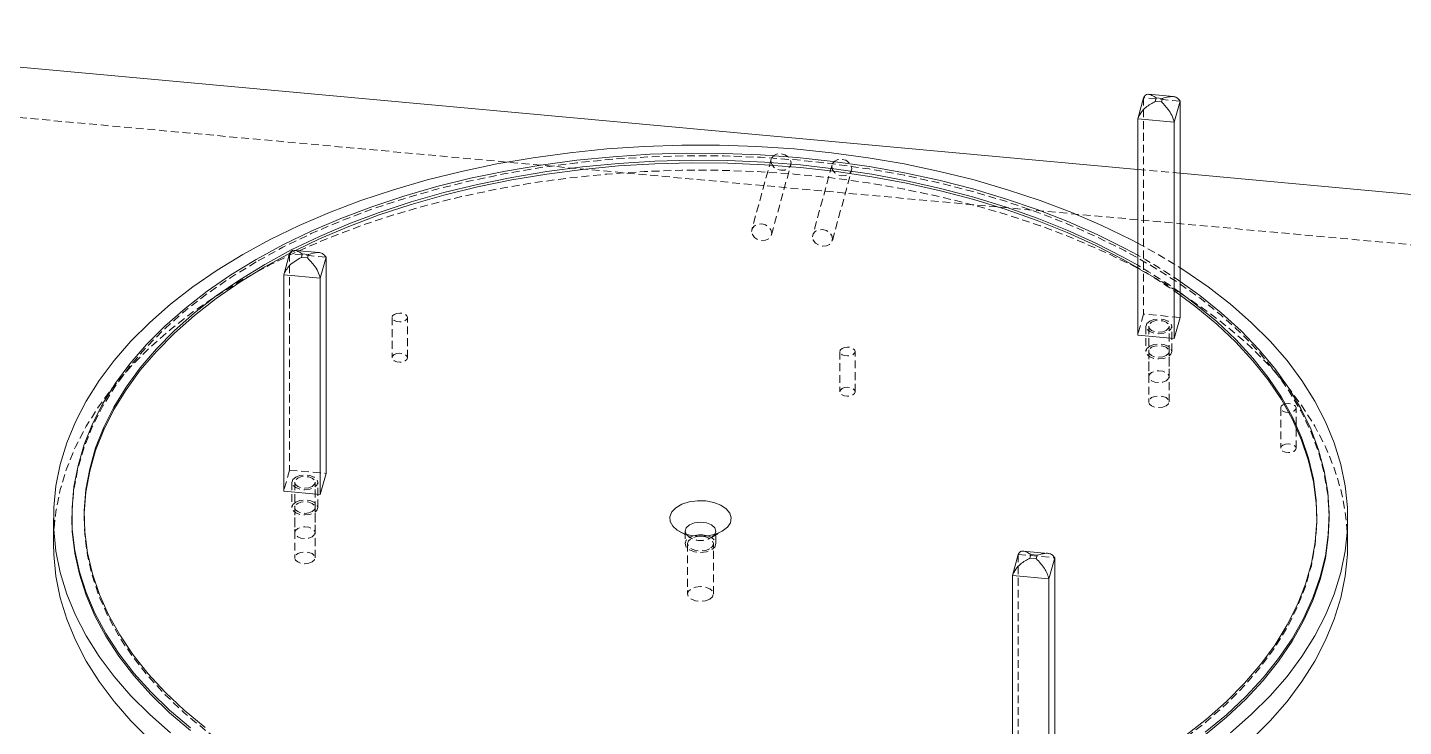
# Model space of a CAD drawing. Header units: millimetres. Extents: x 1529 to 6255, y 1713 to 5797.
# Drawn here: x 5126.3 to 5349.6, y 5276.9 to 5390.3 of the extents above; entities that cross this region are included whole.
import ezdxf

# ---------------------------------------------------------------- set-up
doc = ezdxf.new("R2010")
doc.units = ezdxf.units.MM
doc.linetypes.add('HIDDEN', pattern=[1.905, 1.27, -0.635])

msp = doc.modelspace()

# ---------------------------------------------------------------- linework, layer by layer
at = {"color": 7, "linetype": 'Continuous', "lineweight": 15}
for p, q in [((5054.521, 5390.301), (5306.436, 5367.267)), ((5307.375, 5378.905), (5306.436, 5375.484)), ((5312.22, 5379.089), (5308.16, 5379.46)), ((5309.453, 5378.886), (5309.297, 5378.316)), ((5310.441, 5378.796), (5309.453, 5378.886)), ((5310.284, 5378.226), (5310.441, 5378.796)), ((5309.297, 5378.316), (5310.284, 5378.226)), ((5312.362, 5374.942), (5313.301, 5378.363)), ((5313.301, 5378.363), (5313.301, 5343.251)), ((5306.436, 5375.484), (5312.362, 5374.942)), ((5306.436, 5340.372), (5306.436, 5375.484)), ((5312.362, 5339.83), (5312.362, 5374.942)), ((5313.301, 5366.64), (5452.461, 5353.916)), ((5173.652, 5353.767), (5169.593, 5354.138)), ((5168.807, 5353.583), (5167.869, 5350.162)), ((5170.885, 5353.565), (5170.729, 5352.995)), ((5171.717, 5352.904), (5170.729, 5352.995)), ((5171.873, 5353.474), (5170.885, 5353.565)), ((5171.873, 5353.474), (5171.717, 5352.904)), ((5173.795, 5349.62), (5174.733, 5353.041)), ((5174.733, 5317.93), (5174.733, 5353.041)), ((5167.869, 5350.162), (5173.795, 5349.62)), ((5167.869, 5350.162), (5167.869, 5315.051)), ((5173.795, 5314.509), (5173.795, 5349.62)), ((5313.301, 5343.251), (5312.362, 5339.83)), ((5306.436, 5340.372), (5312.362, 5339.83)), ((5173.795, 5314.509), (5174.733, 5317.93)), ((5167.869, 5315.051), (5173.795, 5314.509)), ((5130.501, 5310.62), (5130.501, 5306.537)), ((5133.501, 5311.028), (5133.501, 5310.62)), ((5337.501, 5310.62), (5337.501, 5311.028)), ((5340.501, 5306.537), (5340.501, 5310.62)), ((5286.1, 5301.36), (5287.038, 5304.781)), ((5291.883, 5304.965), (5287.824, 5305.337)), ((5289.117, 5304.763), (5288.96, 5304.193)), ((5289.117, 5304.763), (5290.104, 5304.673)), ((5288.96, 5304.193), (5289.948, 5304.103)), ((5289.948, 5304.103), (5290.104, 5304.673)), ((5292.965, 5304.239), (5292.026, 5300.818)), ((5292.965, 5269.128), (5292.965, 5304.239)), ((5292.026, 5300.818), (5286.1, 5301.36)), ((5286.1, 5301.36), (5286.1, 5266.249)), ((5292.026, 5265.707), (5292.026, 5300.818))]:
    msp.add_line(p, q, dxfattribs=at)
at = {"color": 7, "linetype": 'HIDDEN', "lineweight": 0}
for p, q in [((5452.461, 5345.75), (5054.521, 5382.135)), ((5313.301, 5378.363), (5307.375, 5378.905)), ((5307.375, 5378.905), (5307.375, 5343.793)), ((5246.961, 5368.914), (5243.832, 5357.51)), ((5247.015, 5356.637), (5250.143, 5368.04)), ((5256.838, 5368.011), (5253.709, 5356.607)), ((5306.436, 5367.267), (5313.301, 5366.64)), ((5256.892, 5355.734), (5260.02, 5367.137)), ((5169.874, 5354.178), (5169.554, 5354.017)), ((5174.733, 5353.041), (5168.807, 5353.583)), ((5168.807, 5353.583), (5168.807, 5318.472)), ((5185.443, 5343.24), (5185.443, 5336.708)), ((5187.943, 5336.708), (5187.943, 5343.24)), ((5307.375, 5343.793), (5306.436, 5340.372)), ((5313.301, 5343.251), (5307.375, 5343.793)), ((5307.769, 5341.812), (5307.769, 5337.729)), ((5308.219, 5341.812), (5308.219, 5333.646)), ((5311.519, 5333.646), (5311.519, 5341.812)), ((5311.969, 5337.729), (5311.969, 5341.812)), ((5258.096, 5337.718), (5258.096, 5331.186)), ((5260.596, 5331.186), (5260.596, 5337.718)), ((5308.219, 5337.729), (5308.219, 5329.564)), ((5311.519, 5329.564), (5311.519, 5337.729)), ((5329.64, 5328.562), (5329.64, 5322.03)), ((5332.14, 5322.03), (5332.14, 5328.562)), ((5168.807, 5318.472), (5167.869, 5315.051)), ((5168.807, 5318.472), (5174.733, 5317.93)), ((5169.201, 5316.49), (5169.201, 5312.407)), ((5169.651, 5316.49), (5169.651, 5308.325)), ((5172.951, 5308.325), (5172.951, 5316.49)), ((5173.401, 5312.407), (5173.401, 5316.49)), ((5169.651, 5312.407), (5169.651, 5304.242)), ((5172.951, 5304.242), (5172.951, 5312.407)), ((5135.501, 5311.028), (5135.501, 5310.62)), ((5335.501, 5310.62), (5335.501, 5311.028)), ((5231.965, 5308.579), (5233.733, 5307.558)), ((5233.001, 5308.579), (5233.001, 5306.537)), ((5233.733, 5307.558), (5234.333, 5307.814)), ((5237.269, 5307.558), (5239.037, 5308.579)), ((5238.001, 5306.537), (5238.001, 5308.579)), ((5233.401, 5306.537), (5233.401, 5298.372)), ((5237.601, 5298.372), (5237.601, 5306.537)), ((5287.038, 5304.781), (5292.965, 5304.239)), ((5287.038, 5304.781), (5287.038, 5269.67))]:
    msp.add_line(p, q, dxfattribs=at)
at = {"color": 7, "linetype": 'Continuous', "lineweight": 15, "flags": 128}
for points in [[(5161.254, 5353.482), (5165.697, 5355.901), (5170.376, 5358.168), (5175.275, 5360.273), (5180.378, 5362.211), (5185.668, 5363.974), (5191.126, 5365.556), (5196.734, 5366.953), (5202.473, 5368.159), (5208.325, 5369.17), (5214.268, 5369.983), (5220.283, 5370.595), (5226.349, 5371.005), (5232.447, 5371.21), (5238.555, 5371.21), (5244.652, 5371.005), (5250.719, 5370.595), (5256.734, 5369.983), (5262.677, 5369.17), (5268.528, 5368.159), (5274.267, 5366.953), (5279.876, 5365.556), (5285.334, 5363.974), (5290.623, 5362.211), (5295.726, 5360.273), (5300.625, 5358.168), (5305.304, 5355.901), (5306.436, 5355.311)], [(5306.436, 5353.341), (5304.38, 5354.458), (5299.846, 5356.717), (5295.091, 5358.818), (5290.13, 5360.755), (5284.98, 5362.52), (5279.66, 5364.107), (5274.188, 5365.512), (5268.583, 5366.729), (5262.863, 5367.753), (5257.049, 5368.583), (5251.161, 5369.214), (5245.219, 5369.644), (5239.243, 5369.872), (5233.255, 5369.897), (5227.274, 5369.72), (5221.322, 5369.34), (5215.418, 5368.759), (5209.584, 5367.979), (5203.839, 5367.003), (5198.203, 5365.834), (5192.695, 5364.476), (5187.336, 5362.933), (5182.142, 5361.212), (5177.132, 5359.318), (5172.324, 5357.257), (5167.733, 5355.037), (5163.376, 5352.665)], [(5164.79, 5351.849), (5169.103, 5354.195), (5173.65, 5356.39), (5178.413, 5358.426), (5183.377, 5360.295), (5188.524, 5361.991), (5193.837, 5363.508), (5199.295, 5364.841), (5204.881, 5365.984), (5210.574, 5366.935), (5216.355, 5367.689), (5222.203, 5368.245), (5228.098, 5368.599), (5234.019, 5368.751), (5239.945, 5368.7), (5245.855, 5368.447), (5251.729, 5367.992), (5257.546, 5367.337), (5263.286, 5366.484), (5268.928, 5365.436), (5274.453, 5364.198), (5279.84, 5362.772), (5285.072, 5361.165), (5290.13, 5359.382), (5294.996, 5357.428), (5299.653, 5355.312), (5304.085, 5353.041), (5306.436, 5351.719)], [(5306.436, 5351.31), (5304.085, 5352.632), (5299.653, 5354.904), (5294.996, 5357.02), (5290.13, 5358.973), (5285.072, 5360.757), (5279.84, 5362.364), (5274.453, 5363.789), (5268.928, 5365.028), (5263.286, 5366.076), (5257.546, 5366.929), (5251.729, 5367.584), (5245.855, 5368.039), (5239.945, 5368.292), (5234.019, 5368.343), (5228.098, 5368.191), (5222.203, 5367.836), (5216.355, 5367.281), (5210.574, 5366.527), (5204.881, 5365.576), (5199.295, 5364.432), (5193.837, 5363.1), (5188.524, 5361.583), (5183.377, 5359.887), (5178.413, 5358.018), (5173.65, 5355.982), (5169.874, 5354.178)], [(5169.554, 5354.017), (5169.103, 5353.787), (5164.79, 5351.441)], [(5149.49, 5275.853), (5146.133, 5278.799), (5143.08, 5281.852), (5140.338, 5285.003), (5137.919, 5288.241), (5135.83, 5291.554), (5134.078, 5294.932), (5132.67, 5298.363), (5131.609, 5301.835), (5130.9, 5305.337), (5130.545, 5308.857), (5130.545, 5312.383), (5130.9, 5315.903), (5131.609, 5319.405), (5132.67, 5322.878), (5134.078, 5326.308), (5135.83, 5329.686), (5137.919, 5333), (5140.338, 5336.237), (5143.08, 5339.388), (5146.133, 5342.442), (5149.49, 5345.388), (5153.137, 5348.216), (5157.063, 5350.917), (5161.254, 5353.482), (5161.254, 5353.482)], [(5163.376, 5352.665), (5159.267, 5350.15), (5155.422, 5347.5), (5151.852, 5344.724), (5148.571, 5341.832), (5145.589, 5338.833), (5142.917, 5335.739), (5140.565, 5332.56), (5138.539, 5329.307), (5136.848, 5325.99), (5135.497, 5322.622), (5134.491, 5319.214), (5133.833, 5315.778), (5133.525, 5312.325), (5133.569, 5308.868), (5133.965, 5305.418), (5134.71, 5301.988), (5135.803, 5298.589), (5137.239, 5295.232), (5139.015, 5291.931), (5141.122, 5288.695), (5143.556, 5285.536), (5146.306, 5282.464), (5149.363, 5279.492), (5152.718, 5276.628)], [(5155.125, 5276.682), (5151.741, 5279.491), (5148.652, 5282.411), (5145.868, 5285.432), (5143.399, 5288.542), (5141.253, 5291.731), (5139.438, 5294.988), (5137.961, 5298.302), (5136.826, 5301.66), (5136.038, 5305.051), (5135.599, 5308.463), (5135.512, 5311.884), (5135.775, 5315.302), (5136.389, 5318.705), (5137.351, 5322.081), (5138.657, 5325.418), (5140.304, 5328.705), (5142.285, 5331.929), (5144.594, 5335.081), (5147.221, 5338.147), (5150.159, 5341.119), (5153.397, 5343.984), (5156.923, 5346.734), (5160.725, 5349.359), (5164.79, 5351.849)], [(5164.79, 5351.441), (5160.725, 5348.951), (5156.923, 5346.326), (5153.397, 5343.576), (5150.159, 5340.71), (5147.221, 5337.739), (5144.594, 5334.672), (5142.285, 5331.521), (5140.304, 5328.296), (5138.657, 5325.01), (5137.351, 5321.673), (5136.389, 5318.297), (5135.775, 5314.894), (5135.512, 5311.476), (5135.501, 5310.824)], [(5313.301, 5351.326), (5313.938, 5350.917), (5317.864, 5348.216), (5321.512, 5345.388), (5324.868, 5342.442), (5327.922, 5339.388), (5330.663, 5336.237), (5333.082, 5333), (5335.171, 5329.686), (5336.923, 5326.308), (5338.331, 5322.878), (5339.392, 5319.405), (5340.101, 5315.903), (5340.456, 5312.383), (5340.456, 5308.857), (5340.101, 5305.337), (5339.392, 5301.835), (5338.331, 5298.363), (5336.923, 5294.932), (5335.171, 5291.554), (5333.082, 5288.241), (5330.663, 5285.003), (5327.922, 5281.852), (5324.868, 5278.799), (5321.512, 5275.853)], [(5317.4, 5275.93), (5320.827, 5278.765), (5323.96, 5281.712), (5326.788, 5284.759), (5329.301, 5287.897), (5331.491, 5291.115), (5333.35, 5294.401), (5334.871, 5297.745), (5336.051, 5301.135), (5336.883, 5304.558), (5337.366, 5308.004), (5337.498, 5311.461), (5337.278, 5314.916), (5336.708, 5318.357), (5335.788, 5321.773), (5334.523, 5325.152), (5332.916, 5328.483), (5330.974, 5331.753), (5328.703, 5334.952), (5326.11, 5338.069), (5323.205, 5341.092), (5319.997, 5344.011), (5316.499, 5346.817), (5313.301, 5349.108)], [(5313.301, 5347.297), (5315.877, 5345.374), (5319.26, 5342.565), (5322.349, 5339.645), (5325.133, 5336.625), (5327.603, 5333.515), (5329.748, 5330.326), (5331.563, 5327.069), (5333.04, 5323.755), (5334.175, 5320.397), (5334.963, 5317.006), (5335.402, 5313.594), (5335.49, 5310.173), (5335.226, 5306.755), (5334.613, 5303.352), (5333.651, 5299.976), (5332.344, 5296.639), (5330.698, 5293.352), (5328.716, 5290.127), (5326.408, 5286.976), (5323.78, 5283.91), (5320.842, 5280.938), (5317.604, 5278.072), (5314.078, 5275.322)], [(5335.5, 5310.824), (5335.402, 5313.186), (5334.963, 5316.598), (5334.175, 5319.989), (5333.04, 5323.347), (5331.563, 5326.66), (5329.748, 5329.917), (5327.603, 5333.107), (5325.133, 5336.217), (5322.349, 5339.237), (5319.26, 5342.157), (5315.877, 5344.966), (5313.301, 5346.889)], [(5239.036, 5308.579), (5237.951, 5308.104), (5236.685, 5307.816), (5235.33, 5307.735), (5233.988, 5307.869), (5232.758, 5308.207), (5231.732, 5308.723), (5230.985, 5309.38), (5230.573, 5310.13), (5230.527, 5310.915), (5230.849, 5311.679), (5231.517, 5312.364), (5232.48, 5312.92), (5233.666, 5313.305), (5234.989, 5313.491), (5236.35, 5313.465), (5237.648, 5313.227), (5238.787, 5312.796), (5239.682, 5312.203), (5240.266, 5311.493), (5240.498, 5310.719), (5240.359, 5309.937), (5239.859, 5309.205), (5239.036, 5308.579)], [(5133.501, 5310.62), (5133.569, 5308.46), (5133.965, 5305.01), (5134.71, 5301.58), (5135.803, 5298.18), (5137.239, 5294.824), (5139.015, 5291.522), (5141.122, 5288.286), (5143.556, 5285.127), (5146.306, 5282.056), (5149.363, 5279.083), (5152.718, 5276.219)], [(5233.162, 5308.069), (5233.001, 5308.579), (5233.191, 5309.131), (5233.733, 5309.599), (5234.544, 5309.912), (5235.501, 5310.022), (5236.457, 5309.912), (5237.268, 5309.599), (5237.81, 5309.131), (5238.001, 5308.579), (5237.84, 5308.069)], [(5317.4, 5275.522), (5320.827, 5278.357), (5323.96, 5281.303), (5326.788, 5284.351), (5329.301, 5287.489), (5331.491, 5290.707), (5333.35, 5293.993), (5334.871, 5297.337), (5336.051, 5300.726), (5336.883, 5304.15), (5337.366, 5307.596), (5337.501, 5310.62)], [(5235.215, 5307.738), (5235.501, 5307.75), (5235.787, 5307.738)], [(5130.501, 5306.537), (5130.545, 5304.774), (5130.9, 5301.254), (5131.609, 5297.752), (5132.67, 5294.28), (5134.078, 5290.849), (5135.83, 5287.471), (5137.919, 5284.158), (5140.338, 5280.92), (5143.08, 5277.769), (5146.133, 5274.716)], [(5324.868, 5274.716), (5327.922, 5277.769), (5330.663, 5280.92), (5333.082, 5284.158), (5335.171, 5287.471), (5336.923, 5290.849), (5338.331, 5294.28), (5339.392, 5297.752), (5340.101, 5301.254), (5340.456, 5304.774), (5340.501, 5306.537)]]:
    msp.add_lwpolyline(points, dxfattribs=at)
at = {"color": 7, "linetype": 'HIDDEN', "lineweight": 0, "flags": 128}
for points in [[(5246.923, 5368.626), (5247.047, 5368.099), (5247.4, 5367.63), (5247.929, 5367.289), (5248.552, 5367.13), (5249.176, 5367.175), (5249.705, 5367.419), (5250.058, 5367.824), (5250.182, 5368.328), (5250.058, 5368.855), (5249.705, 5369.324), (5249.176, 5369.665), (5248.552, 5369.824), (5247.929, 5369.779), (5247.4, 5369.535), (5247.047, 5369.13), (5246.923, 5368.626)], [(5337.501, 5310.62), (5337.498, 5311.052), (5337.278, 5314.507), (5336.708, 5317.949), (5335.788, 5321.365), (5334.523, 5324.744), (5332.916, 5328.075), (5330.974, 5331.345), (5328.703, 5334.544), (5326.11, 5337.66), (5323.205, 5340.683), (5319.997, 5343.603), (5316.499, 5346.409), (5312.721, 5349.091), (5308.677, 5351.641), (5304.38, 5354.05), (5299.846, 5356.308), (5295.091, 5358.41), (5290.13, 5360.346), (5284.98, 5362.111), (5279.66, 5363.699), (5274.188, 5365.104), (5268.583, 5366.32), (5262.863, 5367.345), (5257.049, 5368.174), (5251.161, 5368.805), (5245.219, 5369.236), (5239.243, 5369.464), (5233.255, 5369.489), (5227.274, 5369.312), (5221.322, 5368.932), (5215.418, 5368.351), (5209.584, 5367.571), (5203.839, 5366.595), (5198.203, 5365.426), (5192.695, 5364.067), (5187.336, 5362.525), (5182.142, 5360.804), (5177.132, 5358.91), (5172.324, 5356.849), (5167.733, 5354.629), (5163.376, 5352.257)], [(5256.799, 5367.723), (5256.923, 5367.196), (5257.277, 5366.727), (5257.805, 5366.386), (5258.429, 5366.227), (5259.053, 5366.272), (5259.581, 5366.516), (5259.935, 5366.921), (5260.059, 5367.425), (5259.935, 5367.952), (5259.581, 5368.421), (5259.053, 5368.762), (5258.429, 5368.921), (5257.805, 5368.876), (5257.277, 5368.632), (5256.923, 5368.227), (5256.799, 5367.723)], [(5340.501, 5306.537), (5340.456, 5308.3), (5340.101, 5311.82), (5339.392, 5315.323), (5338.331, 5318.795), (5336.923, 5322.226), (5335.171, 5325.604), (5333.082, 5328.917), (5330.663, 5332.155), (5327.922, 5335.305), (5324.868, 5338.359), (5321.512, 5341.305), (5317.864, 5344.133), (5313.938, 5346.834), (5309.747, 5349.399), (5305.304, 5351.819), (5300.625, 5354.085), (5295.726, 5356.19), (5290.623, 5358.128), (5285.334, 5359.891), (5279.876, 5361.473), (5274.267, 5362.87), (5268.528, 5364.076), (5262.677, 5365.087), (5256.734, 5365.9), (5250.719, 5366.513), (5244.652, 5366.922), (5238.555, 5367.127), (5232.447, 5367.127), (5226.349, 5366.922), (5220.283, 5366.513), (5214.268, 5365.9), (5208.325, 5365.087), (5202.473, 5364.076), (5196.734, 5362.87), (5191.126, 5361.473), (5185.668, 5359.891), (5180.378, 5358.128), (5175.275, 5356.19), (5170.376, 5354.085), (5165.697, 5351.819), (5161.254, 5349.399)], [(5243.794, 5357.222), (5243.918, 5357.727), (5244.271, 5358.131), (5244.8, 5358.375), (5245.424, 5358.421), (5246.047, 5358.261), (5246.576, 5357.921), (5246.929, 5357.451), (5247.053, 5356.924), (5246.929, 5356.42), (5246.576, 5356.015), (5246.047, 5355.772), (5245.424, 5355.726), (5244.8, 5355.886), (5244.271, 5356.226), (5243.918, 5356.696), (5243.794, 5357.222)], [(5253.671, 5356.319), (5253.795, 5356.824), (5254.148, 5357.228), (5254.677, 5357.472), (5255.3, 5357.518), (5255.924, 5357.358), (5256.453, 5357.018), (5256.806, 5356.548), (5256.93, 5356.021), (5256.806, 5355.517), (5256.453, 5355.112), (5255.924, 5354.869), (5255.3, 5354.823), (5254.677, 5354.983), (5254.148, 5355.323), (5253.795, 5355.792), (5253.671, 5356.319)], [(5306.436, 5355.311), (5309.747, 5353.482), (5313.301, 5351.326)], [(5163.376, 5352.257), (5159.267, 5349.742), (5155.422, 5347.091), (5151.852, 5344.316), (5148.571, 5341.423), (5145.589, 5338.425), (5142.917, 5335.331), (5140.565, 5332.152), (5138.539, 5328.898), (5136.848, 5325.582), (5135.497, 5322.214), (5134.491, 5318.806), (5133.833, 5315.369), (5133.525, 5311.917), (5133.501, 5310.62)], [(5161.254, 5349.399), (5157.063, 5346.834), (5153.137, 5344.133), (5149.49, 5341.305), (5146.133, 5338.359), (5143.08, 5335.305), (5140.338, 5332.155), (5137.919, 5328.917), (5135.83, 5325.604), (5134.078, 5322.226), (5132.67, 5318.795), (5131.609, 5315.322), (5130.9, 5311.82), (5130.545, 5308.3), (5130.501, 5306.537)], [(5185.809, 5343.75), (5186.214, 5343.907), (5186.693, 5343.962), (5187.171, 5343.907), (5187.577, 5343.75), (5187.847, 5343.516), (5187.943, 5343.24), (5187.847, 5342.964), (5187.577, 5342.73), (5187.171, 5342.573), (5186.693, 5342.519), (5186.214, 5342.573), (5185.809, 5342.73), (5185.538, 5342.964), (5185.443, 5343.24), (5185.538, 5343.516), (5185.809, 5343.75)], [(5308.384, 5342.669), (5309.065, 5342.932), (5309.869, 5343.024), (5310.672, 5342.932), (5311.354, 5342.669), (5311.809, 5342.276), (5311.969, 5341.812), (5311.809, 5341.348), (5311.354, 5340.955), (5310.672, 5340.692), (5309.869, 5340.6), (5309.065, 5340.692), (5308.384, 5340.955), (5307.929, 5341.348), (5307.769, 5341.812), (5307.929, 5342.276), (5308.384, 5342.669)], [(5311.035, 5341.138), (5310.5, 5340.932), (5309.869, 5340.859), (5309.237, 5340.932), (5308.702, 5341.138), (5308.344, 5341.447), (5308.219, 5341.812), (5308.344, 5342.176), (5308.702, 5342.485), (5309.237, 5342.692), (5309.869, 5342.764), (5310.5, 5342.692), (5311.035, 5342.485), (5311.393, 5342.176), (5311.519, 5341.812), (5311.393, 5341.447), (5311.035, 5341.138)], [(5258.462, 5338.229), (5258.868, 5338.385), (5259.346, 5338.44), (5259.825, 5338.385), (5260.23, 5338.229), (5260.501, 5337.994), (5260.596, 5337.718), (5260.501, 5337.442), (5260.23, 5337.208), (5259.825, 5337.052), (5259.346, 5336.997), (5258.868, 5337.052), (5258.462, 5337.208), (5258.191, 5337.442), (5258.096, 5337.718), (5258.191, 5337.994), (5258.462, 5338.229)], [(5308.384, 5338.586), (5309.065, 5338.849), (5309.869, 5338.941), (5310.672, 5338.849), (5311.354, 5338.586), (5311.809, 5338.193), (5311.969, 5337.729), (5311.809, 5337.265), (5311.354, 5336.872), (5310.672, 5336.609), (5309.869, 5336.517), (5309.065, 5336.609), (5308.384, 5336.872), (5307.929, 5337.265), (5307.769, 5337.729), (5307.929, 5338.193), (5308.384, 5338.586)], [(5311.035, 5337.056), (5310.5, 5336.849), (5309.869, 5336.777), (5309.237, 5336.849), (5308.702, 5337.056), (5308.344, 5337.365), (5308.219, 5337.729), (5308.344, 5338.094), (5308.702, 5338.403), (5309.237, 5338.609), (5309.869, 5338.682), (5310.5, 5338.609), (5311.035, 5338.403), (5311.393, 5338.094), (5311.519, 5337.729), (5311.393, 5337.365), (5311.035, 5337.056)], [(5185.809, 5337.218), (5186.214, 5337.374), (5186.693, 5337.429), (5187.171, 5337.374), (5187.577, 5337.218), (5187.847, 5336.984), (5187.943, 5336.708), (5187.847, 5336.432), (5187.577, 5336.198), (5187.171, 5336.041), (5186.693, 5335.986), (5186.214, 5336.041), (5185.809, 5336.198), (5185.538, 5336.432), (5185.443, 5336.708), (5185.538, 5336.984), (5185.809, 5337.218)], [(5311.035, 5332.973), (5311.393, 5333.282), (5311.519, 5333.646), (5311.393, 5334.011), (5311.035, 5334.32), (5310.5, 5334.526), (5309.869, 5334.599), (5309.237, 5334.526), (5308.702, 5334.32), (5308.344, 5334.011), (5308.219, 5333.646), (5308.344, 5333.282), (5308.702, 5332.973), (5309.237, 5332.766), (5309.869, 5332.694), (5310.5, 5332.766), (5311.035, 5332.973)], [(5258.462, 5331.696), (5258.868, 5331.853), (5259.346, 5331.908), (5259.825, 5331.853), (5260.23, 5331.696), (5260.501, 5331.462), (5260.596, 5331.186), (5260.501, 5330.91), (5260.23, 5330.676), (5259.825, 5330.519), (5259.346, 5330.464), (5258.868, 5330.519), (5258.462, 5330.676), (5258.191, 5330.91), (5258.096, 5331.186), (5258.191, 5331.462), (5258.462, 5331.696)], [(5311.035, 5328.89), (5310.5, 5328.684), (5309.869, 5328.611), (5309.237, 5328.684), (5308.702, 5328.89), (5308.344, 5329.199), (5308.219, 5329.564), (5308.344, 5329.928), (5308.702, 5330.237), (5309.237, 5330.444), (5309.869, 5330.516), (5310.5, 5330.444), (5311.035, 5330.237), (5311.393, 5329.928), (5311.519, 5329.564), (5311.393, 5329.199), (5311.035, 5328.89)], [(5330.006, 5329.072), (5330.411, 5329.229), (5330.89, 5329.284), (5331.368, 5329.229), (5331.774, 5329.072), (5332.045, 5328.838), (5332.14, 5328.562), (5332.045, 5328.286), (5331.774, 5328.052), (5331.368, 5327.895), (5330.89, 5327.84), (5330.411, 5327.895), (5330.006, 5328.052), (5329.735, 5328.286), (5329.64, 5328.562), (5329.735, 5328.838), (5330.006, 5329.072)], [(5330.006, 5322.54), (5330.411, 5322.696), (5330.89, 5322.751), (5331.368, 5322.696), (5331.774, 5322.54), (5332.045, 5322.306), (5332.14, 5322.03), (5332.045, 5321.754), (5331.774, 5321.519), (5331.368, 5321.363), (5330.89, 5321.308), (5330.411, 5321.363), (5330.006, 5321.519), (5329.735, 5321.754), (5329.64, 5322.03), (5329.735, 5322.306), (5330.006, 5322.54)], [(5169.816, 5317.347), (5170.497, 5317.61), (5171.301, 5317.702), (5172.105, 5317.61), (5172.786, 5317.347), (5173.241, 5316.954), (5173.401, 5316.49), (5173.241, 5316.026), (5172.786, 5315.633), (5172.105, 5315.37), (5171.301, 5315.278), (5170.497, 5315.37), (5169.816, 5315.633), (5169.361, 5316.026), (5169.201, 5316.49), (5169.361, 5316.954), (5169.816, 5317.347)], [(5172.468, 5315.817), (5171.932, 5315.61), (5171.301, 5315.538), (5170.67, 5315.61), (5170.134, 5315.817), (5169.777, 5316.126), (5169.651, 5316.49), (5169.777, 5316.855), (5170.134, 5317.164), (5170.67, 5317.37), (5171.301, 5317.443), (5171.932, 5317.37), (5172.468, 5317.164), (5172.825, 5316.855), (5172.951, 5316.49), (5172.825, 5316.126), (5172.468, 5315.817)], [(5169.816, 5313.265), (5170.497, 5313.527), (5171.301, 5313.62), (5172.105, 5313.527), (5172.786, 5313.265), (5173.241, 5312.871), (5173.401, 5312.407), (5173.241, 5311.943), (5172.786, 5311.55), (5172.105, 5311.287), (5171.301, 5311.195), (5170.497, 5311.287), (5169.816, 5311.55), (5169.361, 5311.943), (5169.201, 5312.407), (5169.361, 5312.871), (5169.816, 5313.265)], [(5172.468, 5311.734), (5171.932, 5311.527), (5171.301, 5311.455), (5170.67, 5311.527), (5170.134, 5311.734), (5169.777, 5312.043), (5169.651, 5312.407), (5169.777, 5312.772), (5170.134, 5313.081), (5170.67, 5313.287), (5171.301, 5313.36), (5171.932, 5313.287), (5172.468, 5313.081), (5172.825, 5312.772), (5172.951, 5312.407), (5172.825, 5312.043), (5172.468, 5311.734)], [(5135.501, 5310.824), (5135.599, 5308.055), (5136.038, 5304.643), (5136.826, 5301.252), (5137.961, 5297.893), (5139.438, 5294.58), (5141.253, 5291.323), (5143.399, 5288.134), (5145.868, 5285.023), (5148.652, 5282.003), (5151.741, 5279.083), (5155.125, 5276.274), (5158.791, 5273.586), (5162.726, 5271.027), (5166.916, 5268.608), (5171.348, 5266.336), (5176.005, 5264.22), (5180.871, 5262.267), (5185.929, 5260.484), (5191.161, 5258.876), (5196.549, 5257.451), (5202.073, 5256.212), (5207.715, 5255.164), (5213.455, 5254.312), (5219.272, 5253.657), (5225.146, 5253.202), (5231.056, 5252.948), (5236.983, 5252.898), (5242.903, 5253.05), (5248.798, 5253.404), (5254.646, 5253.959), (5260.427, 5254.714), (5266.12, 5255.664), (5271.706, 5256.808), (5277.165, 5258.141), (5282.477, 5259.658), (5287.624, 5261.354), (5292.588, 5263.223), (5297.352, 5265.258), (5301.898, 5267.453), (5306.211, 5269.8), (5310.276, 5272.29), (5314.078, 5274.914), (5317.604, 5277.664), (5320.842, 5280.53), (5323.78, 5283.501), (5326.408, 5286.568), (5328.716, 5289.719), (5330.698, 5292.944), (5332.344, 5296.23), (5333.651, 5299.568), (5334.613, 5302.944), (5335.226, 5306.347), (5335.49, 5309.765), (5335.5, 5310.824)], [(5172.468, 5307.651), (5172.825, 5307.96), (5172.951, 5308.325), (5172.825, 5308.689), (5172.468, 5308.998), (5171.932, 5309.205), (5171.301, 5309.277), (5170.67, 5309.205), (5170.134, 5308.998), (5169.777, 5308.689), (5169.651, 5308.325), (5169.777, 5307.96), (5170.134, 5307.651), (5170.67, 5307.445), (5171.301, 5307.372), (5171.932, 5307.445), (5172.468, 5307.651)], [(5236.668, 5307.814), (5237.268, 5307.558), (5237.81, 5307.09), (5238.001, 5306.537), (5237.81, 5305.985), (5237.268, 5305.517), (5236.457, 5305.204), (5235.501, 5305.094), (5234.544, 5305.204), (5233.733, 5305.517), (5233.191, 5305.985), (5233.001, 5306.537), (5233.191, 5307.09), (5233.733, 5307.558), (5233.733, 5307.558)], [(5236.986, 5305.68), (5236.304, 5305.417), (5235.501, 5305.325), (5234.697, 5305.417), (5234.016, 5305.68), (5233.561, 5306.074), (5233.401, 5306.537), (5233.561, 5307.001), (5234.016, 5307.395), (5234.697, 5307.657), (5235.215, 5307.738)], [(5235.787, 5307.738), (5236.304, 5307.657), (5236.986, 5307.395), (5237.441, 5307.001), (5237.601, 5306.537), (5237.441, 5306.074), (5236.986, 5305.68)], [(5237.84, 5308.069), (5237.81, 5308.026), (5237.268, 5307.558)], [(5172.468, 5303.568), (5171.932, 5303.362), (5171.301, 5303.29), (5170.67, 5303.362), (5170.134, 5303.569), (5169.777, 5303.878), (5169.651, 5304.242), (5169.777, 5304.607), (5170.134, 5304.916), (5170.67, 5305.122), (5171.301, 5305.195), (5171.932, 5305.122), (5172.468, 5304.916), (5172.825, 5304.607), (5172.951, 5304.242), (5172.825, 5303.878), (5172.468, 5303.568)], [(5236.986, 5297.515), (5236.304, 5297.252), (5235.501, 5297.16), (5234.697, 5297.252), (5234.016, 5297.515), (5233.561, 5297.908), (5233.401, 5298.372), (5233.561, 5298.836), (5234.016, 5299.229), (5234.697, 5299.492), (5235.501, 5299.584), (5236.304, 5299.492), (5236.986, 5299.229), (5237.441, 5298.836), (5237.601, 5298.372), (5237.441, 5297.908), (5236.986, 5297.515)]]:
    msp.add_lwpolyline(points, dxfattribs=at)
at = {"color": 7, "linetype": 'HIDDEN', "lineweight": 0}
for centre, radius, start, end in [((5262.175, 5273.872), 90.963, 55.8024, 60.88389), ((5263.132, 5276.945), 86.408, 54.50688, 59.92323), ((5263.132, 5276.536), 86.408, 54.50688, 59.92323), ((5235.522, 5310.279), 3.233, 223.11927, 302.70329)]:
    msp.add_arc(centre, radius, start, end, dxfattribs=at)
at = {"color": 7, "linetype": 'Continuous', "lineweight": 15}
msp.add_arc((5235.501, 5303.891), 4.093, 73.42368, 106.57752, dxfattribs=at)
for points, knots in [([(5309.453, 5378.886), (5309.208, 5379.029), (5308.736, 5379.305), (5308.103, 5379.532), (5307.647, 5379.344), (5307.467, 5379.054), (5307.375, 5378.905)], [0, 0, 0, 0, 0.2962496, 0.5718001, 0.7797028, 1, 1, 1, 1]), ([(5310.441, 5378.796), (5310.777, 5378.886), (5311.427, 5379.059), (5312.299, 5379.148), (5312.927, 5378.861), (5313.174, 5378.532), (5313.301, 5378.363)], [0, 0, 0, 0, 0.2962554, 0.5718005, 0.7797033, 1, 1, 1, 1]), ([(5306.436, 5375.484), (5306.598, 5375.835), (5306.914, 5376.523), (5307.944, 5377.564), (5308.773, 5378.025), (5309.297, 5378.316)], [0, 0, 0, 0, 0.2779325, 0.5432267, 1, 1, 1, 1]), ([(5312.362, 5374.942), (5312.245, 5375.319), (5312.015, 5376.057), (5311.267, 5377.261), (5310.665, 5377.852), (5310.284, 5378.226)], [0, 0, 0, 0, 0.2779223, 0.5432149, 1, 1, 1, 1]), ([(5170.885, 5353.565), (5170.641, 5353.708), (5170.169, 5353.984), (5169.535, 5354.21), (5169.079, 5354.022), (5168.9, 5353.732), (5168.807, 5353.583)], [0, 0, 0, 0, 0.2962545, 0.5718009, 0.7797037, 1, 1, 1, 1]), ([(5170.729, 5352.995), (5170.392, 5352.802), (5169.743, 5352.43), (5168.87, 5351.787), (5168.243, 5350.975), (5167.996, 5350.438), (5167.869, 5350.162)], [0, 0, 0, 0, 0.2962566, 0.5718009, 0.7797038, 1, 1, 1, 1]), ([(5173.795, 5349.62), (5173.677, 5349.997), (5173.447, 5350.735), (5172.699, 5351.939), (5172.097, 5352.53), (5171.717, 5352.904)], [0, 0, 0, 0, 0.2779332, 0.5432276, 1, 1, 1, 1]), ([(5174.733, 5353.041), (5174.571, 5353.257), (5174.255, 5353.679), (5173.225, 5353.857), (5172.397, 5353.623), (5171.873, 5353.474)], [0, 0, 0, 0, 0.277928, 0.5432186, 1, 1, 1, 1]), ([(5287.038, 5304.781), (5287.156, 5304.972), (5287.386, 5305.344), (5288.134, 5305.359), (5288.736, 5304.994), (5289.117, 5304.763)], [0, 0, 0, 0, 0.2779285, 0.5432221, 1, 1, 1, 1]), ([(5290.104, 5304.673), (5290.441, 5304.763), (5291.091, 5304.936), (5291.963, 5305.024), (5292.59, 5304.738), (5292.837, 5304.409), (5292.965, 5304.239)], [0, 0, 0, 0, 0.2962554, 0.5718005, 0.7797033, 1, 1, 1, 1]), ([(5286.1, 5301.36), (5286.262, 5301.712), (5286.578, 5302.4), (5287.608, 5303.441), (5288.436, 5303.901), (5288.96, 5304.193)], [0, 0, 0, 0, 0.2779287, 0.5432194, 1, 1, 1, 1]), ([(5289.948, 5304.103), (5290.192, 5303.857), (5290.664, 5303.383), (5291.298, 5302.602), (5291.754, 5301.69), (5291.934, 5301.114), (5292.026, 5300.818)], [0, 0, 0, 0, 0.2962545, 0.5718009, 0.7797037, 1, 1, 1, 1])]:
    msp.add_open_spline(points, degree=3, knots=knots, dxfattribs=at)

doc.saveas('drawing.dxf')
